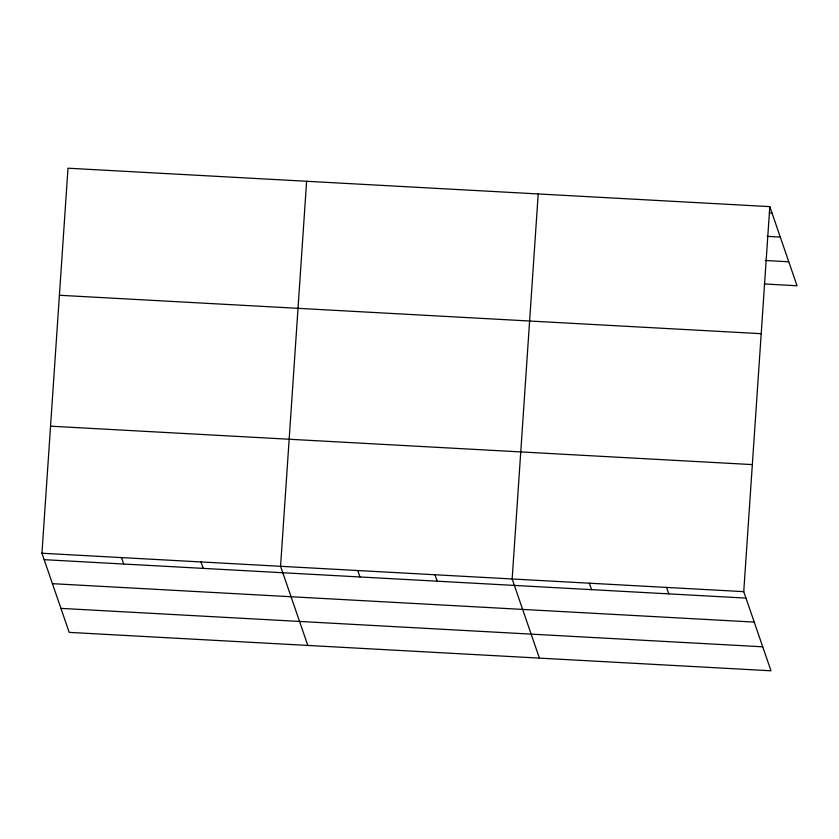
<?xml version="1.0" encoding="UTF-8"?>
<svg xmlns="http://www.w3.org/2000/svg" width="839" height="839" viewBox="0 0 839 839"><rect width="100%" height="100%" fill="white"/><g stroke="black" fill="none" stroke-linecap="round" stroke-linejoin="round"><path stroke-width="1.26" d="M769.803 206.625L743.742 591.652L770.999 670.791L69.197 632.375L41.95 553.237L68.001 168.209L769.803 206.625L797.05 285.763L764.339 283.97M306.613 181.266L280.562 566.294L307.808 645.432M538.208 193.945L512.157 578.973L539.404 658.112M769.405 212.928L772.016 213.075M767.192 236.346L780.28 237.059M765.241 260.489L788.786 261.778M59.401 295.265L761.204 333.691M50.55 426.181L752.342 464.596M41.95 553.237L743.742 591.652M44.173 559.676L745.965 598.102M52.427 583.671L754.23 622.087M60.943 608.38L762.735 646.806M666.554 587.426L668.767 593.876M589.356 583.199L591.568 589.649M434.959 574.746L437.171 581.196M357.76 570.52L359.973 576.97M201.024 561.941L203.248 568.391M121.487 557.589L123.711 564.039"/></g></svg>
